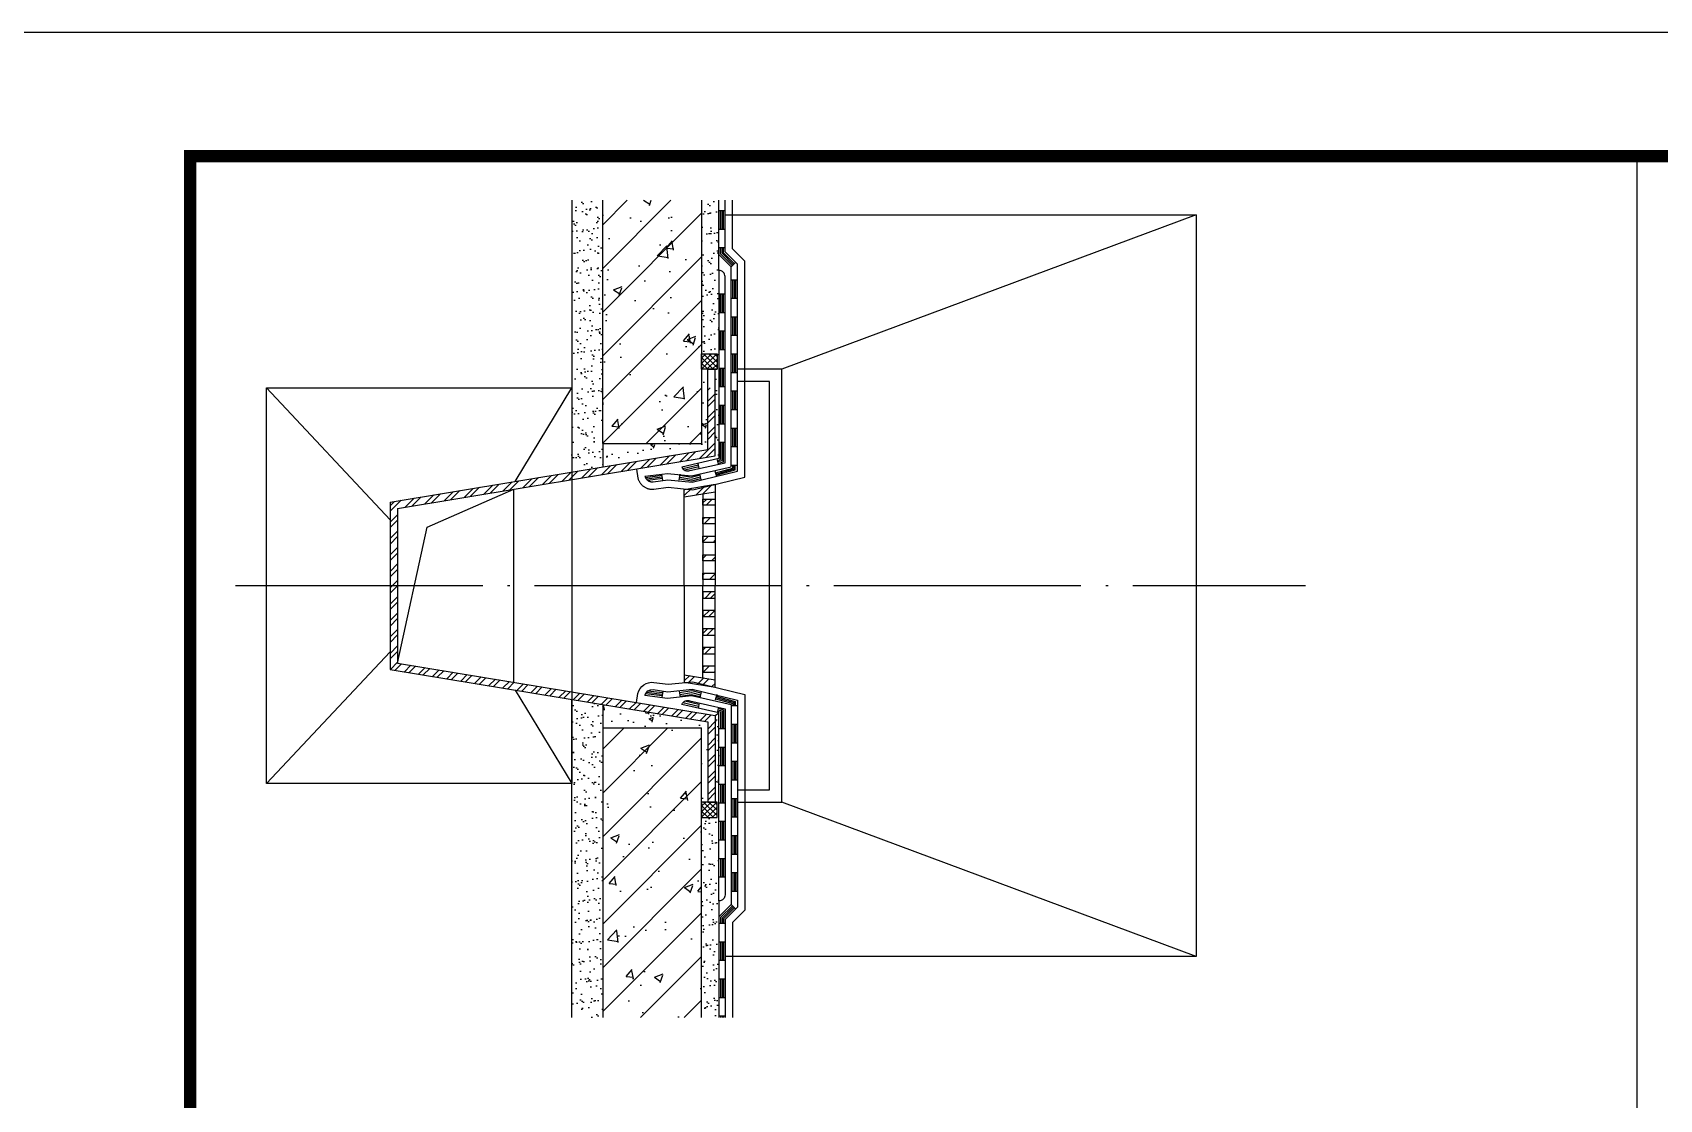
# Model space of a CAD drawing. Extents: x 2265485 to 2764500, y -717688 to -411246.
# Drawn here: x 2711285 to 2713917, y -677414 to -675688 of the extents above; entities that cross this region are included whole.
import ezdxf
from ezdxf.xclip import XClip

# ---------------------------------------------------------------- set-up
doc = ezdxf.new("R2010")
doc.units = 0
doc.header["$LTSCALE"] = 1000
doc.header["$MEASUREMENT"] = 0
doc.header["$XCLIPFRAME"] = 0
for name, pattern in [('ACAD_ISO04W100', [30.5, 24, -3, 0.5, -3]), ('CONTINOUS', [0]), ('DOTE', [2.42, 2, -0.2, 0.02, -0.2])]:
    doc.linetypes.add(name, pattern=pattern)
for name, color, linetype in [('00L-构造看线', 214, 'CONTINUOUS'), ('DOTE', 252, 'DOTE'), ('PUB_TITLE', 4, 'CONTINUOUS'), ('剖-填充-50', 8, 'CONTINOUS'), ('剖-墙', 4, 'CONTINUOUS'), ('剖-粉刷', 8, 'CONTINUOUS'), ('剖－粗', 2, 'CONTINUOUS'), ('剖－细', 3, 'CONTINUOUS'), ('细线', 8, 'CONTINUOUS')]:
    doc.layers.add(name, color=color, linetype=linetype)
pattern_1 = [(45, (-3983.368, -35784.538), (-17.67767, 17.67767), []), (50, (-3983.37, -35784.54), (71.72602, -6.27521), [7.5, -82.5]), (355, (-3983.37, -35784.54), (-13.87513, 75.21921), [6, -66]), (100.4514, (-3977.39, -35785.06), (57.85094, 68.94395), [6.37402, -70.11421]), (46.1842, (-3983.37, -35764.54), (106.7241, -16.5519), [11.25, -123.75]), (96.6356, (-3974.47, -35765.92), (93.46627, 97.4118), [9.56103, -105.1713]), (351.1842, (-3983.37, -35764.54), (93.4662, 97.41186), [9, -99]), (21, (-3973.37, -35769.54), (59.690705, -40.26189), [7.5, -82.5]), (326, (-3973.37, -35769.54), (24.33153, 72.515), [6, -66]), (71.4514, (-3968.394, -35772.89), (84.02226, 32.25305), [6.37402, -70.11421]), (37.5, (-3983.368, -35784.538), (1.215986, 33.289385), [0, -65.2, 0, -67, 0, -66.25]), (7.5, (-3983.368, -35784.538), (26.306954, 39.44117), [0, -38.2, 0, -63.7, 0, -25.25]), (327.5, (-4005.668, -35784.538), (53.382244, -2.255487), [0, -25, 0, -78, 0, -103.5]), (317.5, (-4015.67, -35784.54), (58.318617, 10.0105), [0, -32.5, 0, -51.8, 0, -73.5])]
pattern_2 = [(45, (183151.2868, -19135.6596), (-2.20970869, 2.20970869), []), (135, (183151.2868, -19135.6596), (-2.20970869, -2.20970869), [])]
pattern_3 = [(50, (183323.64, -19135.66), (35.863009, -3.1376067), [3.75, -41.25]), (355, (183323.64, -19135.66), (-6.937567, 37.609607), [3, -33]), (100.4514, (183326.63, -19135.92), (28.925469, 34.471977), [3.1870095, -35.0571056]), (46.1842, (183323.64, -19125.66), (53.362052, -8.275951), [5.625, -61.875]), (96.6356, (183328.09, -19126.35), (46.733135, 48.705894), [4.780514, -52.58565]), (351.1842, (183323.64, -19125.66), (46.733097, 48.70593), [4.5, -49.5]), (21, (183328.64, -19128.16), (29.8453526, -20.1309445), [3.75, -41.25]), (326, (183328.64, -19128.16), (12.1657666, 36.257502), [3, -33]), (71.4514, (183331.128, -19129.837), (42.0111314, 16.126525), [3.1870095, -35.0571056]), (37.5, (183323.641, -19135.66), (0.6079928, 16.6446927), [0, -32.6, 0, -33.5, 0, -33.125]), (7.5, (183323.64, -19135.66), (13.1534769, 19.7205856), [0, -19.1, 0, -31.85, 0, -12.625]), (327.5, (183312.491, -19135.66), (26.6911218, -1.1277436), [0, -12.5, 0, -39, 0, -51.75]), (317.5, (183307.49, -19135.66), (29.1593085, 5.005249), [0, -16.25, 0, -25.9, 0, -36.75])]
pattern_4 = [(37.5, (-44003.769, -67765.472), (-0.4000078, 12.2353309), [0, -9.652, 0, -10.795, 0, -10.31875]), (7.5, (-44003.769, -67765.472), (11.238082, 17.9206275), [0, -5.207, 0, -8.6995, 0, -3.33375]), (327.5, (-44011.579, -67765.472), (19.7748093, 0.0359296), [0, -3.175, 0, -11.43, 0, -14.9225]), (317.5, (-44011.58, -67765.472), (19.0889113, 5.573233), [0, -1.5875, 0, -7.493, 0, -8.5725])]

# ---------------------------------------------------------------- blocks, each defined once
blk = doc.blocks.new('A$C5CC526CA')
at = {"layer": '剖-填充-50'}
h = blk.add_hatch(dxfattribs=at)
h.set_pattern_fill('AR-SAND', color=3, scale=5, style=0)
h.set_pattern_definition(pattern_4)
h.paths.add_polyline_path([(147, 1630.3), (147, 1565.1), (172, 1569.2), (172, 1588.3), (172, 1595)])
h.paths.add_polyline_path([(172, 1810), (147, 1810), (147, 1630.3), (172, 1595)])
h = blk.add_hatch(dxfattribs=at)
h.set_pattern_fill('钢筋混凝土', color=256, scale=10, style=0)
h.set_pattern_definition(pattern_1)
h.paths.add_polyline_path([(172, 1588.3), (252, 1588.3), (252, 1810), (172, 1810)])
h = blk.add_hatch(dxfattribs=at)
h.set_pattern_fill('AR-SAND', color=3, scale=5, style=0)
h.set_pattern_definition(pattern_4)
h.paths.add_polyline_path([(266, 1810), (252, 1810), (252, 1660.8), (264.5, 1660.8), (264.5, 1648.3), (263, 1648.3), (263, 1578.2), (266, 1576.1)])
h = blk.add_hatch(dxfattribs=at)
h.set_pattern_fill('ANSI37', color=256, scale=25, style=0)
h.set_pattern_definition(pattern_2)
h.paths.add_polyline_path([(252, 1648.3), (264.5, 1648.3), (264.5, 1660.8), (252, 1660.8)])
h = blk.add_hatch(dxfattribs=at)
h.set_pattern_fill('AN33C', color=256, scale=50, style=0)
h.set_pattern_definition(pattern_3)
h.paths.add_polyline_path([(257, 1583.3), (257, 1648.3), (252, 1648.3), (252, 1588.3), (172, 1588.3), (172, 1569.2)])
h = blk.add_hatch(dxfattribs=at)
h.set_pattern_fill('ANSI32', color=256, scale=25, style=0)
h.set_pattern_definition([(45, (183323.641, -19135.66), (-6.62912607, 6.62912607), []), (45, (183328.06, -19135.66), (-6.62912607, 6.62912607), [])])
h.paths.add_polyline_path([(263, 1578.2), (263, 1633.3), (257, 1633.3), (257, 1583.3), (0, 1540.9), (0, 1473.3), (6, 1473.3), (6, 1535.8)])
h.paths.add_polyline_path([(6, 1410.7), (6, 1473.3), (0, 1473.3), (0, 1405.6), (257, 1363.3), (257, 1298.3), (263, 1298.3), (263, 1368.3)])
h = blk.add_hatch(dxfattribs=at)
h.set_pattern_fill('ANSI32', color=256, style=0)
h.set_pattern_definition([(45, (-162.455, -255.274), (-6.73519, 6.73519), []), (45, (-157.965, -255.274), (-6.73519, 6.73519), [])])
h.paths.add_polyline_path([(263, 1549.3), (263, 1555.3), (238, 1551.2), (238, 1545.2)])
h = blk.add_hatch(dxfattribs=at)
h.set_pattern_fill('ANSI32', color=256, style=0)
h.set_pattern_definition([(45, (-162.455, -253.813), (-6.73519, 6.73519), []), (45, (-157.965, -253.813), (-6.73519, 6.73519), [])])
h.paths.add_polyline_path([(253, 1543.3), (253, 1538.3), (263, 1538.3), (263, 1543.3)])
h.paths.add_polyline_path([(263, 1523.3), (263, 1528.3), (253, 1528.3), (253, 1523.3)])
h.paths.add_polyline_path([(263, 1508.3), (263, 1513.3), (253, 1513.3), (253, 1508.3)])
h.paths.add_polyline_path([(263, 1493.3), (263, 1498.3), (253, 1498.3), (253, 1493.3)])
h.paths.add_polyline_path([(253, 1483.3), (253, 1478.3), (263, 1478.3), (263, 1483.3)])
h = blk.add_hatch(dxfattribs=at)
h.set_pattern_fill('ANSI32', color=256, style=0)
h.set_pattern_definition([(45, (-162.455, -251.663), (-6.73519, 6.73519), []), (45, (-157.965, -251.663), (-6.73519, 6.73519), [])])
h.paths.add_polyline_path([(263, 1403.3), (263, 1408.3), (253, 1408.3), (253, 1403.3)])
h.paths.add_polyline_path([(253, 1423.3), (253, 1418.3), (263, 1418.3), (263, 1423.3)])
h.paths.add_polyline_path([(253, 1438.3), (253, 1433.3), (263, 1433.3), (263, 1438.3)])
h.paths.add_polyline_path([(253, 1453.3), (253, 1448.3), (263, 1448.3), (263, 1453.3)])
h.paths.add_polyline_path([(263, 1463.3), (263, 1468.3), (253, 1468.3), (253, 1463.3)])
h = blk.add_hatch(dxfattribs=at)
h.set_pattern_fill('ANSI32', color=256, style=0)
h.set_pattern_definition([(45, (-162.455, -248.051), (-6.73519, 6.73519), []), (45, (-157.965, -248.051), (-6.73519, 6.73519), [])])
h.paths.add_polyline_path([(238, 1401.3), (238, 1395.3), (263, 1391.2), (263, 1397.2)])
h = blk.add_hatch(dxfattribs=at)
h.set_pattern_fill('AR-SAND', color=3, scale=5, style=0)
h.set_pattern_definition(pattern_4)
h.paths.add_polyline_path([(147, 1124), (172, 1124), (172, 1377.3), (147, 1381.4)])
h = blk.add_hatch(dxfattribs=at)
h.set_pattern_fill('AN33C', color=256, scale=50, style=0)
h.set_pattern_definition(pattern_3)
h.paths.add_polyline_path([(172, 1377.3), (172, 1358.3), (252, 1358.3), (252, 1298.3), (257, 1298.3), (257, 1363.3)])
h = blk.add_hatch(dxfattribs=at)
h.set_pattern_fill('AR-SAND', color=3, scale=5, style=0)
h.set_pattern_definition(pattern_4)
h.paths.add_polyline_path([(252, 1124), (266, 1124), (266, 1370.4), (263, 1368.3), (263, 1298.3), (264.5, 1298.3), (264.5, 1285.8), (252, 1285.8)])
h = blk.add_hatch(dxfattribs=at)
h.set_pattern_fill('钢筋混凝土', color=256, scale=10, style=0)
h.set_pattern_definition(pattern_1)
h.paths.add_polyline_path([(172, 1124), (252, 1124), (252, 1358.3), (172, 1358.3)])
h = blk.add_hatch(dxfattribs=at)
h.set_pattern_fill('ANSI37', color=256, scale=25, style=0)
h.set_pattern_definition(pattern_2)
h.paths.add_polyline_path([(252, 1285.8), (264.5, 1285.8), (264.5, 1298.3), (252, 1298.3)])
at = {"layer": 'DOTE', "color": 1, "ltscale": 0.1}
blk.add_line((-125.1, 1473.3), (740.4, 1473.3), dxfattribs=at)
at = {"layer": '剖-填充-50'}
for p, q in [((271, 1776.4), (266, 1776.4)), ((267.2, 1761.4), (267.2, 1776.4)), ((268.5, 1761.4), (268.5, 1776.4)), ((269.7, 1761.4), (269.7, 1776.4)), ((271, 1761.4), (266, 1761.4)), ((271, 1746.4), (266, 1746.4)), ((267.2, 1741.6), (267.2, 1746.4)), ((276.9, 1732), (267.2, 1741.6)), ((268.5, 1742.1), (268.5, 1746.4)), ((277.8, 1732.9), (268.5, 1742.1)), ((278.7, 1733.7), (269.7, 1742.6)), ((269.7, 1742.6), (269.7, 1746.4)), ((276, 1731.1), (279.5, 1734.6)), ((281, 1720.5), (276, 1720.5)), ((277.2, 1705.5), (277.2, 1720.5)), ((278.5, 1705.5), (278.5, 1720.5)), ((279.8, 1705.5), (279.8, 1720.5)), ((271, 1709), (266, 1709)), ((267.2, 1694), (267.2, 1709)), ((268.5, 1694), (268.5, 1709)), ((269.7, 1694), (269.7, 1709)), ((281, 1705.5), (276, 1705.5)), ((271, 1694), (266, 1694)), ((281, 1690.5), (276, 1690.5)), ((277.2, 1675.5), (277.2, 1690.5)), ((278.5, 1675.5), (278.5, 1690.5)), ((279.8, 1675.5), (279.8, 1690.5)), ((271, 1679), (266, 1679)), ((267.2, 1664), (267.2, 1679)), ((268.5, 1664), (268.5, 1679)), ((269.7, 1664), (269.7, 1679)), ((281, 1675.5), (276, 1675.5)), ((271, 1664), (266, 1664)), ((281, 1660.5), (276, 1660.5)), ((277.2, 1645.5), (277.2, 1660.5)), ((278.5, 1645.5), (278.5, 1660.5)), ((279.8, 1645.5), (279.8, 1660.5)), ((271, 1649), (266, 1649)), ((267.2, 1634), (267.2, 1649)), ((268.5, 1634), (268.5, 1649)), ((269.7, 1634), (269.7, 1649)), ((281, 1645.5), (276, 1645.5)), ((271, 1634), (266, 1634)), ((271, 1619), (266, 1619)), ((267.2, 1604), (267.2, 1619)), ((268.5, 1604), (268.5, 1619)), ((269.7, 1604), (269.7, 1619)), ((281, 1630.5), (276, 1630.5)), ((277.2, 1615.5), (277.2, 1630.5)), ((278.5, 1615.5), (278.5, 1630.5)), ((279.8, 1615.5), (279.8, 1630.5)), ((281, 1615.5), (276, 1615.5)), ((271, 1604), (266, 1604)), ((281, 1600.5), (276, 1600.5)), ((277.2, 1585.5), (277.2, 1600.5)), ((278.5, 1585.5), (278.5, 1600.5)), ((279.8, 1585.5), (279.8, 1600.5)), ((271, 1589), (266, 1589)), ((267.2, 1575.3), (267.2, 1589)), ((268.5, 1574.4), (268.5, 1589)), ((269.7, 1573.5), (269.7, 1589)), ((281, 1585.5), (276, 1585.5)), ((249.4, 1570.8), (236.9, 1567.9)), ((249.8, 1569.3), (238.3, 1566.7)), ((250.1, 1568), (249.1, 1572.2)), ((265.6, 1571.5), (264.6, 1575.8)), ((264.9, 1574.6), (267.2, 1575.3)), ((265.1, 1573.6), (268.5, 1574.4)), ((265.4, 1572.4), (269.7, 1573.5)), ((281, 1570.5), (276, 1570.5)), ((220, 1562.3), (206.6, 1560.6)), ((220.2, 1561.1), (207.4, 1559.5)), ((220.4, 1559.9), (208.6, 1558.4)), ((220.5, 1558.4), (219.9, 1563.6)), ((233.9, 1558.6), (234.7, 1563.5)), ((251.7, 1559), (250.5, 1563.8)), ((264.2, 1561.3), (263, 1565.9)), ((30.1, 1520.5), (100, 1551.3)), ((6, 1410.7), (30.1, 1520.5)), ((220, 1384.2), (206.6, 1385.9)), ((220.2, 1385.4), (207.4, 1387)), ((220.4, 1386.6), (208.6, 1388.1)), ((220.5, 1388.1), (219.9, 1382.9)), ((233.9, 1387.9), (234.7, 1383)), ((251.7, 1387.6), (250.5, 1382.7)), ((264.2, 1385.2), (263, 1380.6)), ((249.4, 1375.7), (236.9, 1378.6)), ((249.8, 1377.2), (238.3, 1379.8)), ((250.1, 1378.5), (249.1, 1374.3)), ((263, 1368.3), (266, 1370.4)), ((265.6, 1375), (264.6, 1370.7)), ((264.9, 1371.9), (267.2, 1371.3)), ((265.1, 1372.9), (268.5, 1372.1)), ((265.4, 1374.1), (269.7, 1373)), ((267.2, 1371.3), (267.2, 1357.5)), ((268.5, 1372.1), (268.5, 1357.5)), ((269.7, 1373), (269.7, 1357.5)), ((281, 1376), (276, 1376)), ((271, 1357.5), (266, 1357.5)), ((281, 1361), (276, 1361)), ((277.2, 1361), (277.2, 1346)), ((278.5, 1361), (278.5, 1346)), ((279.8, 1361), (279.8, 1346)), ((271, 1342.5), (266, 1342.5)), ((267.2, 1342.5), (267.2, 1327.5)), ((268.5, 1342.5), (268.5, 1327.5)), ((269.7, 1342.5), (269.7, 1327.5)), ((281, 1346), (276, 1346)), ((281, 1331), (276, 1331)), ((277.2, 1331), (277.2, 1316)), ((278.5, 1331), (278.5, 1316)), ((279.8, 1331), (279.8, 1316)), ((271, 1327.5), (266, 1327.5)), ((271, 1312.5), (266, 1312.5)), ((267.2, 1312.5), (267.2, 1297.5)), ((268.5, 1312.5), (268.5, 1297.5)), ((269.7, 1312.5), (269.7, 1297.5)), ((281, 1316), (276, 1316)), ((271, 1297.5), (266, 1297.5)), ((281, 1301), (276, 1301)), ((277.2, 1301), (277.2, 1286)), ((278.5, 1301), (278.5, 1286)), ((279.8, 1301), (279.8, 1286)), ((271, 1282.5), (266, 1282.5)), ((267.2, 1282.5), (267.2, 1267.5)), ((268.5, 1282.5), (268.5, 1267.5)), ((269.7, 1282.5), (269.7, 1267.5)), ((281, 1286), (276, 1286)), ((271, 1267.5), (266, 1267.5)), ((281, 1271), (276, 1271)), ((277.2, 1271), (277.2, 1256)), ((278.5, 1271), (278.5, 1256)), ((279.8, 1271), (279.8, 1256)), ((271, 1252.5), (266, 1252.5)), ((267.2, 1252.5), (267.2, 1237.5)), ((268.5, 1252.5), (268.5, 1237.5)), ((269.7, 1252.5), (269.7, 1237.5)), ((281, 1256), (276, 1256)), ((271, 1237.5), (266, 1237.5)), ((281, 1241), (276, 1241)), ((277.2, 1241), (277.2, 1226)), ((278.5, 1241), (278.5, 1226)), ((279.8, 1241), (279.8, 1226)), ((281, 1226), (276, 1226)), ((276.9, 1214.5), (267.2, 1204.9)), ((277.8, 1213.6), (268.5, 1204.4)), ((278.7, 1212.8), (269.7, 1203.9)), ((276, 1215.4), (279.5, 1211.9)), ((271, 1200.1), (266, 1200.1)), ((267.2, 1204.9), (267.2, 1200.1)), ((268.5, 1204.4), (268.5, 1200.1)), ((269.7, 1203.9), (269.7, 1200.1)), ((271, 1185.1), (266, 1185.1)), ((267.2, 1185.1), (267.2, 1170.1)), ((268.5, 1185.1), (268.5, 1170.1)), ((269.7, 1185.1), (269.7, 1170.1)), ((271, 1170.1), (266, 1170.1)), ((271, 1155.1), (266, 1155.1)), ((267.2, 1155.1), (267.2, 1140.1)), ((268.5, 1155.1), (268.5, 1140.1)), ((269.7, 1155.1), (269.7, 1140.1)), ((271, 1140.1), (266, 1140.1)), ((271, 1125.1), (266, 1125.1)), ((267.2, 1125.1), (267.2, 1124)), ((268.5, 1125.1), (268.5, 1124)), ((269.7, 1125.1), (269.7, 1124))]:
    blk.add_line(p, q, dxfattribs=at)
for points in [[(263.3, 1564.6), (277.2, 1568.4), (277.2, 1570.5)], [(263.6, 1563.6), (278.2, 1567.7), (278.2, 1570.5)], [(263.9, 1562.7), (279.2, 1566.9), (279.2, 1570.5)], [(234.1, 1559.6), (244, 1558), (251.5, 1559.9)], [(234.3, 1561.1), (243.9, 1559.5), (251.1, 1561.4)], [(234.6, 1562.6), (243.9, 1561.1), (250.7, 1562.8)], [(234.1, 1386.9), (244, 1388.5), (251.5, 1386.6)], [(234.3, 1385.4), (243.9, 1387), (251.1, 1385.1)], [(234.6, 1383.9), (243.9, 1385.4), (250.7, 1383.7)], [(263.3, 1381.9), (277.2, 1378.1), (277.2, 1376)], [(263.6, 1382.9), (278.2, 1378.9), (278.2, 1376)], [(263.9, 1383.8), (279.2, 1379.6), (279.2, 1376)]]:
    blk.add_lwpolyline(points, dxfattribs=at)
at = {"layer": '剖-墙'}
for p, q in [((172, 1588.3), (172, 1810)), ((252, 1810), (252, 1588.3)), ((172, 1588.3), (252, 1588.3)), ((172, 1358.3), (172, 1124)), ((172, 1358.3), (252, 1358.3)), ((252, 1124), (252, 1358.3))]:
    blk.add_line(p, q, dxfattribs=at)
at = {"layer": '剖-粉刷'}
for p, q in [((147, 1810), (147, 1565.1)), ((147, 1124), (147, 1381.4))]:
    blk.add_line(p, q, dxfattribs=at)
for points in [[(199.2, 1567.6), (200.4, 1560.3, 0.374007), (213.4, 1551.4), (224.9, 1552.9), (244.8, 1550.9), (287, 1561.1), (287, 1735.6), (277, 1745.6), (277, 1810)], [(199.2, 1378.9), (200.4, 1386.2, -0.374007), (213.4, 1395.1), (224.9, 1393.6), (244.8, 1395.6), (287, 1385.4), (287, 1210.9), (277, 1200.9), (277, 1124)]]:
    blk.add_lwpolyline(points, format="xyb", dxfattribs=at)
at = {"layer": '剖－粗'}
for p, q in [((101.1, 1557.6), (147, 1633.3)), ((0, 1540.9), (0, 1405.6)), ((238, 1545.2), (263, 1549.3)), ((253, 1547.7), (253, 1473.3)), ((6, 1535.8), (6, 1410.7)), ((253, 1398.9), (253, 1473.3)), ((238, 1401.3), (263, 1397.2))]:
    blk.add_line(p, q, dxfattribs=at)
for points in [[(271, 1773.3), (652, 1773.3), (652, 1173.3), (271, 1173.3)], [(264.5, 1648.3), (252, 1648.3), (252, 1660.8), (264.5, 1660.8), (264.5, 1648.3)], [(0, 1540.9), (257, 1583.3), (257, 1648.3), (264.5, 1648.3)], [(6, 1535.8), (263, 1578.2), (263, 1648.3)], [(238, 1473.3), (238, 1551.2), (263, 1555.3), (263, 1473.3)], [(238, 1473.3), (238, 1395.3), (263, 1391.2), (263, 1473.3)], [(6, 1410.7), (263, 1368.3), (263, 1298.3)], [(0, 1405.6), (257, 1363.3), (257, 1298.3), (264.5, 1298.3)], [(264.5, 1298.3), (252, 1298.3), (252, 1285.8), (264.5, 1285.8), (264.5, 1298.3)]]:
    blk.add_lwpolyline(points, dxfattribs=at)
for points in [[(-100, 1633.3), (147, 1633.3), (147, 1313.3), (-100, 1313.3)], [(253, 1543.3), (263, 1543.3), (263, 1538.3), (253, 1538.3)], [(253, 1528.3), (263, 1528.3), (263, 1523.3), (253, 1523.3)], [(253, 1513.3), (263, 1513.3), (263, 1508.3), (253, 1508.3)], [(253, 1498.3), (263, 1498.3), (263, 1493.3), (253, 1493.3)], [(253, 1483.3), (263, 1483.3), (263, 1478.3), (253, 1478.3)], [(253, 1463.3), (263, 1463.3), (263, 1468.3), (253, 1468.3)], [(253, 1448.3), (263, 1448.3), (263, 1453.3), (253, 1453.3)], [(253, 1433.3), (263, 1433.3), (263, 1438.3), (253, 1438.3)], [(253, 1418.3), (263, 1418.3), (263, 1423.3), (253, 1423.3)], [(253, 1403.3), (263, 1403.3), (263, 1408.3), (253, 1408.3)]]:
    blk.add_lwpolyline(points, close=True, dxfattribs=at)
at = {"layer": '剖－细'}
for p, q in [((652, 1773.3), (317, 1648.3)), ((266, 1728.2), (266, 1741.1)), ((0, 1526.6), (-100, 1633.3)), ((172, 1588.3), (172, 1569.2)), ((100, 1395.2), (100, 1551.3)), ((0, 1419.9), (-100, 1313.3)), ((101.1, 1388.9), (147, 1313.3)), ((172, 1377.3), (172, 1358.3)), ((652, 1173.3), (317, 1298.3)), ((266, 1218.3), (266, 1205.4))]:
    blk.add_line(p, q, dxfattribs=at)
for points in [[(206.2, 1561.8), (206.2, 1561.8, 0.371318), (212.7, 1557.3), (224.8, 1559), (244.4, 1556.9), (281, 1565.8), (281, 1733.2), (271, 1743.2), (271, 1810)], [(236.1, 1569.2), (236.1, 1569.2, 0.414214), (242.6, 1566.4), (271, 1572.7), (271, 1723.2, 0.414214), (266, 1728.2), (266, 1728.2), (266, 1576.1), (236.1, 1569.2)], [(206.2, 1384.7), (206.2, 1384.7, -0.371318), (212.7, 1389.2), (224.8, 1387.5), (244.4, 1389.6), (281, 1380.7), (281, 1213.3), (271, 1203.3), (271, 1124)], [(236.1, 1377.3), (236.1, 1377.3, -0.414214), (242.6, 1380.1), (271, 1373.8), (271, 1223.3, -0.414214), (266, 1218.3), (266, 1218.3), (266, 1370.4), (236.1, 1377.3)]]:
    blk.add_lwpolyline(points, format="xyb", dxfattribs=at)
for points in [[(206.2, 1561.8), (224.3, 1564.1), (243.8, 1562.1), (276, 1569.3), (276, 1731.1), (266, 1741.1), (266, 1810)], [(281, 1298.3), (317, 1298.3), (317, 1473.3), (317, 1648.3), (281, 1648.3)], [(281, 1308.3), (307, 1308.3), (307, 1638.3), (281, 1638.3)], [(206.2, 1384.7), (224.3, 1382.4), (243.8, 1384.4), (276, 1377.2), (276, 1215.4), (266, 1205.4), (266, 1124)]]:
    blk.add_lwpolyline(points, dxfattribs=at)

msp = doc.modelspace()

# ---------------------------------------------------------------- linework, layer by layer
at = {"layer": 'PUB_TITLE'}
msp.add_lwpolyline([(2711040, -684088.1), (2722920, -684088.1), (2722920, -675688.1), (2711040, -675688.1)], close=True, dxfattribs=at)
msp.add_lwpolyline([(2711040, -684088.1), (2722920, -684088.1), (2722920, -675688.1), (2711040, -675688.1)], close=True, dxfattribs=at)
at = {"layer": 'PUB_TITLE', "color": 7}
msp.add_lwpolyline([(2711040, -684088.1), (2722920, -684088.1), (2722920, -675688.1), (2711040, -675688.1)], close=True, dxfattribs=at)
at = {"layer": 'PUB_TITLE', "const_width": 20}
msp.add_lwpolyline([(2711540, -683888.1), (2722720, -683888.1), (2722720, -675888.1), (2711540, -675888.1)], close=True, dxfattribs=at)
msp.add_lwpolyline([(2711540, -683888.1), (2722720, -683888.1), (2722720, -675888.1), (2711540, -675888.1)], close=True, dxfattribs=at)
at = {"layer": 'PUB_TITLE', "color": 7, "const_width": 20}
msp.add_lwpolyline([(2711540, -683888.1), (2722720, -683888.1), (2722720, -675888.1), (2711540, -675888.1)], close=True, dxfattribs=at)
at = {"layer": '细线'}
msp.add_line((2713880.5, -675888.1), (2713880.5, -679738.7), dxfattribs=at)

# ---------------------------------------------------------------- block references
at = {"layer": '00L-构造看线', "linetype": 'ACAD_ISO04W100', "ltscale": 0.02}
ref = msp.add_blockref('A$C5CC526CA', (2711863.5, -679529.3), dxfattribs=dict(at, xscale=2, yscale=2, zscale=2))
XClip(ref).set_block_clipping_path([(-279.7125329564, 132.2403565048), (1049.4238814689, 1785.0362957169)])

doc.saveas('drawing.dxf')
